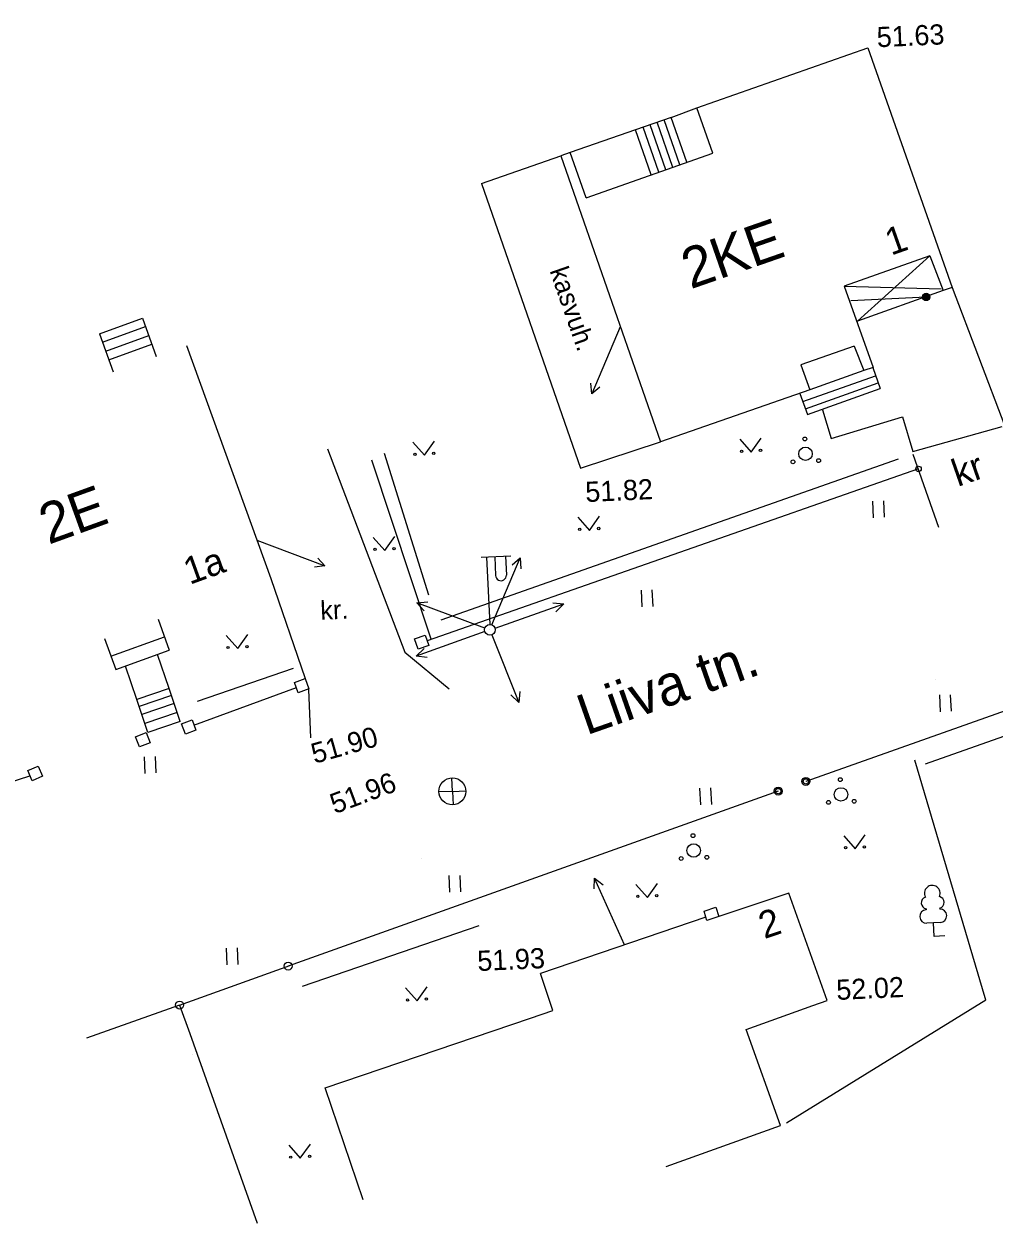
# Model space of a CAD drawing. Extents: x 641454 to 641835, y 6455113 to 6455453.
# Drawn here: x 641681.67 to 641717.63, y 6455217.46 to 6455261.9 of the extents above; entities that cross this region are included whole.
import ezdxf

# ---------------------------------------------------------------- set-up
doc = ezdxf.new("R2010")
doc.units = 0
for name, color, linetype in [('Level 1', 7, 'Continuous'), ('Level 10', 7, 'Continuous'), ('Level 11', 7, 'Continuous'), ('Level 12', 7, 'Continuous'), ('Level 13', 7, 'Continuous'), ('Level 2', 7, 'Continuous'), ('Level 28', 7, 'Continuous'), ('Level 3', 7, 'Continuous'), ('Level 30', 7, 'Continuous'), ('Level 33', 7, 'Continuous'), ('Level 4', 7, 'Continuous'), ('Level 41', 7, 'Continuous'), ('Level 47', 7, 'Continuous'), ('Level 54', 7, 'Continuous'), ('Level 57', 7, 'Continuous'), ('Level 58', 7, 'Continuous')]:
    doc.layers.add(name, color=color, linetype=linetype)

# ---------------------------------------------------------------- blocks, each defined once
blk = doc.blocks.new('KMNOOL')
at = {"layer": 'Level 12'}
for p, q in [((200, 0), (2900, 0)), ((2553.76, 176.18), (2900, 0)), ((2900, 0), (2553.76, -186.54))]:
    blk.add_line(p, q, dxfattribs=at)
blk = doc.blocks.new('KSNOOL')
at = {"layer": 'Level 13'}
blk.add_line((200, 0), (3000, 0), dxfattribs=at)
for radius in [136, 121, 107, 90.2, 74.9, 61.6, 46.8, 34.3, 20.9, 11.2]:
    blk.add_circle((3000, 0), radius, dxfattribs=at)
blk = doc.blocks.new('KPQQSA')
at = {"layer": 'Level 10'}
for centre, radius in [((0, 550), 70.7), ((0, 0), 250), ((-476, -275), 70.7), ((476, -275), 70.7)]:
    blk.add_circle(centre, radius, dxfattribs=at)
blk = doc.blocks.new('K_AIPN')
at = {"layer": 'Level 28'}
blk.add_circle((0, 0), 148, dxfattribs=at)

msp = doc.modelspace()

# ---------------------------------------------------------------- linework, layer by layer
at = {"layer": 'Level 1'}
for p, q in [((641706.616, 6455258.785), (641712.953, 6455261.017)), ((641712.953, 6455261.017), (641712.953, 6455261.017)), ((641707.207, 6455257.106), (641706.616, 6455258.785)), ((641701.925, 6455257.131), (641701.569, 6455257.007)), ((641702.51, 6455255.452), (641701.925, 6455257.131)), ((641702.51, 6455255.452), (641707.207, 6455257.106)), ((641701.569, 6455257.007), (641705.263, 6455246.407)), ((641715.256, 6455253.303), (641712.082, 6455252.181)), ((641715.256, 6455253.303), (641712.575, 6455250.882)), ((641715.256, 6455253.303), (641715.748, 6455252.018)), ((641712.082, 6455252.181), (641712.082, 6455252.181)), ((641712.082, 6455252.181), (641715.675, 6455252.085)), ((641715.748, 6455252.018), (641715.748, 6455252.018)), ((641716.084, 6455252.128), (641716.084, 6455252.128)), ((641687.692, 6455249.981), (641690.816, 6455241.344)), ((641710.476, 6455249.265), (641710.476, 6455249.265)), ((641713.147, 6455249.168), (641713.147, 6455249.168)), ((641712.804, 6455249.059), (641712.804, 6455249.059)), ((641705.263, 6455246.407), (641705.263, 6455246.407)), ((641710.029, 6455229.682), (641710.029, 6455229.682)), ((641706.954, 6455228.79), (641706.954, 6455228.79)), ((641706.983, 6455228.666), (641706.983, 6455228.666)), ((641701.282, 6455225.329), (641700.814, 6455226.705)), ((641710.91, 6455225.514), (641711.453, 6455225.708)), ((641700.445, 6455225.045), (641701.282, 6455225.329)), ((641708.443, 6455224.629), (641710.91, 6455225.514)), ((641692.842, 6455222.464), (641700.445, 6455225.045)), ((641709.718, 6455221.072), (641708.443, 6455224.629)), ((641692.842, 6455222.464), (641692.842, 6455222.464)), ((641694.25, 6455218.316), (641692.842, 6455222.464)), ((641705.482, 6455219.554), (641709.718, 6455221.072)), ((641709.718, 6455221.072), (641709.718, 6455221.072))]:
    msp.add_line(p, q, dxfattribs=at)
for points in [[(641712.953, 6455261.017), (641716.084, 6455252.128), (641715.748, 6455252.018)], [(641705.663, 6455258.435), (641706.616, 6455258.785)], [(641704.341, 6455257.974), (641701.925, 6455257.131)], [(641712.082, 6455252.181), (641713.147, 6455249.168), (641712.804, 6455249.059)], [(641715.748, 6455252.018), (641712.575, 6455250.882)], [(641712.804, 6455249.059), (641710.803, 6455248.337)], [(641711.453, 6455225.708), (641710.029, 6455229.682), (641706.983, 6455228.666), (641706.954, 6455228.79), (641700.814, 6455226.705)]]:
    msp.add_lwpolyline(points, dxfattribs=at)
at = {"layer": 'Level 10'}
for p, q in [((641696.517, 6455245.912), (641696.891, 6455246.435)), ((641708.206, 6455246.509), (641708.631, 6455246.022)), ((641708.631, 6455246.022), (641709.005, 6455246.544)), ((641696.092, 6455246.399), (641696.517, 6455245.912)), ((641697.133, 6455239.818), (641714.092, 6455245.782)), ((641713.13, 6455244.217), (641713.158, 6455243.598)), ((641713.536, 6455244.224), (641713.563, 6455243.616)), ((641702.206, 6455243.615), (641702.631, 6455243.129)), ((641702.631, 6455243.129), (641703.005, 6455243.651)), ((641694.619, 6455242.871), (641695.045, 6455242.384)), ((641695.045, 6455242.384), (641695.418, 6455242.907)), ((641704.547, 6455240.914), (641704.574, 6455240.295)), ((641704.952, 6455240.921), (641704.979, 6455240.313)), ((641715.088, 6455234.482), (641729.654, 6455239.605)), ((641689.167, 6455239.236), (641689.593, 6455238.749)), ((641689.593, 6455238.749), (641689.967, 6455239.271)), ((641691.655, 6455238.009), (641688.091, 6455236.792)), ((641715.607, 6455237.028), (641715.635, 6455236.409)), ((641716.013, 6455237.035), (641716.04, 6455236.427)), ((641686.126, 6455234.738), (641686.154, 6455234.119)), ((641686.532, 6455234.745), (641686.559, 6455234.137)), ((641706.72, 6455233.575), (641706.748, 6455232.956)), ((641707.126, 6455233.582), (641707.153, 6455232.974)), ((641712.06, 6455231.814), (641712.485, 6455231.327)), ((641712.485, 6455231.327), (641712.859, 6455231.85)), ((641697.422, 6455230.337), (641697.45, 6455229.718)), ((641697.828, 6455230.344), (641697.855, 6455229.736)), ((641704.358, 6455230.009), (641704.783, 6455229.523)), ((641704.783, 6455229.523), (641705.157, 6455230.045)), ((641715.118, 6455229.1), (641715.12, 6455229.068)), ((641715.618, 6455229.122), (641715.619, 6455229.09)), ((641692, 6455226.242), (641698.544, 6455228.481)), ((641715.641, 6455228.591), (641715.142, 6455228.569)), ((641715.414, 6455228.08), (641715.392, 6455228.58)), ((641715.814, 6455228.098), (641715.414, 6455228.08)), ((641715.414, 6455228.08), (641715.414, 6455228.08)), ((641689.165, 6455227.644), (641689.192, 6455227.025)), ((641689.57, 6455227.651), (641689.597, 6455227.043)), ((641695.819, 6455226.176), (641696.244, 6455225.689)), ((641696.244, 6455225.689), (641696.618, 6455226.212)), ((641687.905, 6455223.7), (641687.905, 6455223.7)), ((641691.489, 6455220.346), (641691.914, 6455219.86)), ((641691.914, 6455219.86), (641692.288, 6455220.382))]:
    msp.add_line(p, q, dxfattribs=at)
msp.add_lwpolyline([(641696.684, 6455240.725), (641695.039, 6455245.98)], dxfattribs=at)
for centre, radius in [((641696.162, 6455245.952), 0.0428), ((641696.861, 6455245.983), 0.0452), ((641708.276, 6455246.061), 0.0428), ((641708.975, 6455246.093), 0.0452), ((641702.276, 6455243.168), 0.0428), ((641702.976, 6455243.199), 0.0452), ((641694.689, 6455242.424), 0.0428), ((641695.389, 6455242.455), 0.0452), ((641689.937, 6455238.82), 0.0452), ((641689.238, 6455238.788), 0.0428), ((641712.13, 6455231.367), 0.0428), ((641712.829, 6455231.398), 0.0452), ((641704.428, 6455229.562), 0.0428), ((641705.127, 6455229.594), 0.0452), ((641695.889, 6455225.729), 0.0428), ((641696.588, 6455225.76), 0.0452), ((641691.559, 6455219.899), 0.0428), ((641692.258, 6455219.93), 0.0452)]:
    msp.add_circle(centre, radius, dxfattribs=at)
for centre, radius, start, end in [((641715.158, 6455229.32), 0.224, 107.808, 259.6429), ((641715.343, 6455229.679), 0.292, 335.1438, 209.984), ((641715.558, 6455229.338), 0.224, 285.4849, 77.3198), ((641715.63, 6455228.841), 0.25, 272.5639, 92.5639), ((641715.131, 6455228.818), 0.25, 92.5639, 272.5639)]:
    msp.add_arc(centre, radius, start, end, dxfattribs=at)
at = {"layer": 'Level 11'}
for p, q in [((641698.623, 6455242.131), (641699.722, 6455242.18)), ((641698.823, 6455242.14), (641698.935, 6455239.643)), ((641699.123, 6455242.153), (641699.154, 6455241.454)), ((641699.522, 6455242.171), (641699.554, 6455241.472))]:
    msp.add_line(p, q, dxfattribs=at)
msp.add_circle((641698.944, 6455239.443), 0.2, dxfattribs=at)
msp.add_arc((641699.354, 6455241.463), 0.2, 182.5032, 2.6246, dxfattribs=at)
at = {"layer": 'Level 12'}
msp.add_line((641698.944, 6455239.443), (641698.944, 6455239.443), dxfattribs=at)
for points in [[(641699.021, 6455239.627), (641700.066, 6455242.117)], [(641699.763, 6455241.849), (641700.066, 6455242.117), (641700.085, 6455241.708)], [(641696.51, 6455240.153), (641696.23, 6455240.445), (641696.638, 6455240.481)], [(641698.761, 6455239.504), (641696.23, 6455240.445)], [(641699.133, 6455239.509), (641701.68, 6455240.402)], [(641701.279, 6455240.448), (641701.68, 6455240.402), (641701.39, 6455240.114)], [(641698.756, 6455239.375), (641696.215, 6455238.462)], [(641699.018, 6455239.257), (641700.021, 6455236.75)], [(641696.617, 6455238.419), (641696.215, 6455238.462), (641696.503, 6455238.752)], [(641700.049, 6455237.154), (641700.021, 6455236.75), (641699.72, 6455237.028)]]:
    msp.add_lwpolyline(points, dxfattribs=at)
at = {"layer": 'Level 2'}
for p, q in [((641705.663, 6455258.435), (641704.341, 6455257.974)), ((641706.243, 6455256.77), (641705.663, 6455258.435)), ((641704.924, 6455256.302), (641704.341, 6455257.974)), ((641705.209, 6455256.401), (641704.626, 6455258.073)), ((641705.469, 6455256.492), (641704.887, 6455258.164)), ((641705.728, 6455256.582), (641705.146, 6455258.254)), ((641705.991, 6455256.674), (641705.409, 6455258.346)), ((641684.468, 6455250.41), (641686.066, 6455250.988)), ((641686.066, 6455250.988), (641686.576, 6455249.578)), ((641684.579, 6455250.103), (641686.177, 6455250.681)), ((641684.468, 6455250.41), (641684.978, 6455249)), ((641684.7, 6455249.768), (641686.298, 6455250.346)), ((641684.816, 6455249.446), (641686.415, 6455250.025)), ((641712.454, 6455249.962), (641710.476, 6455249.265)), ((641712.454, 6455249.962), (641712.804, 6455249.059)), ((641713.137, 6455249.165), (641713.414, 6455248.388)), ((641710.437, 6455248.207), (641710.715, 6455247.427)), ((641713.414, 6455248.388), (641713.414, 6455248.388)), ((641714.617, 6455246.053), (641714.617, 6455246.053)), ((641686.64, 6455239.834), (641687.055, 6455238.688)), ((641684.656, 6455239.116), (641685.071, 6455237.97)), ((641687.055, 6455238.688), (641687.055, 6455238.688)), ((641685.85, 6455236.864), (641685.432, 6455238.1)), ((641685.071, 6455237.97), (641685.071, 6455237.97)), ((641687.048, 6455237.265), (641687.048, 6455237.265)), ((641687.456, 6455236.044), (641687.048, 6455237.265)), ((641685.85, 6455236.864), (641685.85, 6455236.864)), ((641686.258, 6455235.643), (641685.85, 6455236.864)), ((641687.456, 6455236.044), (641686.258, 6455235.643))]:
    msp.add_line(p, q, dxfattribs=at)
for points in [[(641710.476, 6455249.265), (641710.803, 6455248.337), (641705.263, 6455246.407)], [(641710.546, 6455247.901), (641713.245, 6455248.862)], [(641710.64, 6455247.638), (641713.338, 6455248.6)], [(641710.715, 6455247.427), (641713.414, 6455248.388)], [(641684.892, 6455238.465), (641686.876, 6455239.183)], [(641685.071, 6455237.97), (641687.055, 6455238.688)], [(641687.048, 6455237.265), (641685.85, 6455236.864)], [(641687.134, 6455237.005), (641685.936, 6455236.604)], [(641687.234, 6455236.707), (641686.036, 6455236.306)], [(641687.345, 6455236.377), (641686.147, 6455235.976)], [(641706.954, 6455228.79), (641706.884, 6455229.017), (641707.325, 6455229.166), (641707.425, 6455228.813)]]:
    msp.add_lwpolyline(points, dxfattribs=at)
at = {"layer": 'Level 28'}
for p, q in [((641714.835, 6455245.409), (641714.835, 6455245.409)), ((641696.611, 6455239.559), (641696.611, 6455239.559)), ((641696.882, 6455239.132), (641696.882, 6455239.132)), ((641710.658, 6455233.825), (641710.658, 6455233.825)), ((641709.632, 6455233.464), (641709.632, 6455233.464))]:
    msp.add_line(p, q, dxfattribs=at)
for points in [[(641696.765, 6455239.091), (641694.567, 6455245.733)], [(641714.835, 6455245.409), (641696.614, 6455239.039)], [(641730.042, 6455240.69), (641710.658, 6455233.825)], [(641687.973, 6455235.915), (641691.771, 6455237.304)], [(641678.749, 6455233.013), (641681.891, 6455234.037)], [(641709.632, 6455233.464), (641691.464, 6455226.981)], [(641687.441, 6455225.537), (641683.987, 6455224.308)]]:
    msp.add_lwpolyline(points, dxfattribs=at)
for points in [[(641691.701, 6455237.495), (641692.092, 6455237.638), (641692.232, 6455237.257), (641691.841, 6455237.114)], [(641687.512, 6455235.955), (641687.901, 6455236.104), (641688.046, 6455235.725), (641687.657, 6455235.576)], [(641685.81, 6455235.482), (641686.198, 6455235.634), (641686.346, 6455235.256), (641685.958, 6455235.104)], [(641681.811, 6455234.224), (641682.194, 6455234.388), (641682.353, 6455234.015), (641681.971, 6455233.851)]]:
    msp.add_lwpolyline(points, close=True, dxfattribs=at)
for centre in [(641714.835, 6455245.409), (641709.632, 6455233.464)]:
    msp.add_circle(centre, 0.1, dxfattribs=at)
at = {"layer": 'Level 3'}
for p, q in [((641696.408, 6455238.987), (641696.408, 6455238.987)), ((641687.048, 6455237.265), (641686.62, 6455238.531)), ((641686.076, 6455235.364), (641686.076, 6455235.364))]:
    msp.add_line(p, q, dxfattribs=at)
msp.add_lwpolyline([(641696.15, 6455239.113), (641696.545, 6455239.246), (641696.674, 6455238.861), (641696.279, 6455238.728)], close=True, dxfattribs=at)
at = {"layer": 'Level 30'}
for p, q in [((641711.278, 6455247.596), (641711.597, 6455246.535)), ((641714.242, 6455247.331), (641714.242, 6455247.331)), ((641711.597, 6455246.535), (641711.597, 6455246.535)), ((641690.816, 6455241.344), (641692.092, 6455237.638)), ((641715.473, 6455237.619), (641715.473, 6455237.619)), ((641696.402, 6455230.976), (641696.402, 6455230.976))]:
    msp.add_line(p, q, dxfattribs=at)
for points in [[(641716.084, 6455252.128), (641718.036, 6455246.99)], [(641711.597, 6455246.535), (641714.242, 6455247.331), (641714.617, 6455246.053), (641717.936, 6455246.985)], [(641692.921, 6455246.146), (641695.788, 6455238.61), (641697.429, 6455237.257)], [(641714.622, 6455245.953), (641715.573, 6455243.242)], [(641692.214, 6455237.235), (641692.294, 6455235.441)]]:
    msp.add_lwpolyline(points, dxfattribs=at)
at = {"layer": 'Level 33'}
for q in [(641701.569, 6455257.008), (641702.307, 6455245.43)]:
    msp.add_line((641698.629, 6455255.983), q, dxfattribs=at)
msp.add_lwpolyline([(641702.307, 6455245.43), (641705.263, 6455246.407)], dxfattribs=at)
at = {"layer": 'Level 4'}
for q in [(641697.531, 6455233.955), (641697.054, 6455233.433), (641698.053, 6455233.478), (641697.576, 6455232.956)]:
    msp.add_line((641697.554, 6455233.455), q, dxfattribs=at)
msp.add_circle((641697.554, 6455233.455), 0.5, dxfattribs=at)
at = {"layer": 'Level 41'}
for points in [[(641717.31, 6455225.8), (641714.703, 6455234.611)], [(641687.441, 6455225.537), (641691.522, 6455227.002)], [(641687.441, 6455225.537), (641687.818, 6455224.48)], [(641709.943, 6455221.165), (641717.331, 6455225.729), (641717.31, 6455225.8)], [(641687.818, 6455224.48), (641690.32, 6455217.458)]]:
    msp.add_lwpolyline(points, dxfattribs=at)
at = {"layer": 'Level 54'}
msp.add_circle((641710.658, 6455233.825), 0.1, dxfattribs=at)

# ---------------------------------------------------------------- block references
at = {"layer": 'Level 10', "xscale": 0.0009998999672616445, "yscale": 0.000999899967261645, "rotation": 2.563905233208067}
for p in [(641710.643, 6455245.968), (641711.959, 6455233.343), (641706.498, 6455231.266)]:
    msp.add_blockref('KPQQSA', p, dxfattribs=at)
at = {"layer": 'Level 12'}
for p, xscale, yscale, rotation in [((641703.85, 6455250.861), 0.000999899967261645, 0.0009998999672616445, -112.93657424750317), ((641690.117, 6455242.837), 0.0009998999672616448, 0.0009998999672616445, -20.69816581181449), ((641704.01, 6455227.588), 0.0009998999672616448, 0.0009998999672616448, 114.09836309582519)]:
    msp.add_blockref('KMNOOL', p, dxfattribs=dict(at, xscale=xscale, yscale=yscale, rotation=rotation))
at = {"layer": 'Level 13', "xscale": 0.0009998999672616445, "yscale": 0.000999899967261645, "rotation": 2.563905233208067}
msp.add_blockref('KSNOOL', (641712.121, 6455251.645), dxfattribs=at)
at = {"layer": 'Level 28', "xscale": 0.0009998999672616445, "yscale": 0.000999899967261645, "rotation": 2.563905233208067}
for p in [(641710.658, 6455233.825), (641709.632, 6455233.464), (641691.464, 6455226.981), (641687.441, 6455225.537)]:
    msp.add_blockref('K_AIPN', p, dxfattribs=at)

# ---------------------------------------------------------------- texts
at = {"layer": 'Level 47'}
for s, rotation, p in [('51.63', 2.5639, (641713.303, 6455261.033)), ('51.82', 2.5639, (641702.496, 6455244.178)), ('51.90', 15.7095, (641692.441, 6455234.475)), ('51.96', 20.4503, (641693.191, 6455232.61)), ('51.93', 2.5639, (641698.493, 6455226.796)), ('52.02', 2.5639, (641711.802, 6455225.724))]:
    msp.add_text(s, height=0.7499, rotation=rotation, dxfattribs=at).set_placement(p)
at = {"layer": 'Level 57'}
for s, height, rotation, p in [('2KE', 1.4998, 19.2136, (641706.383, 6455252.06)), ('1', 1, 19.4624, (641713.815, 6455253.307)), ('kasvuh.', 0.6999, 289.2136, (641701.15, 6455252.755)), ('kr', 0.9999, 19.2668, (641716.289, 6455244.738)), ('2E', 1.4998, 19.8863, (641682.58, 6455242.593)), ('1a', 0.9999, 19.8863, (641687.812, 6455241.107)), ('kr.', 0.6999, 2.5639, (641692.671, 6455239.812)), ('2', 1, 18.7545, (641709.118, 6455227.977))]:
    msp.add_text(s, height=height, rotation=rotation, dxfattribs=at).set_placement(p)
at = {"layer": 'Level 58'}
msp.add_text('Liiva tn.', height=1.4998, rotation=19.3239, dxfattribs=at).set_placement((641702.517, 6455235.527))

doc.saveas('drawing.dxf')
